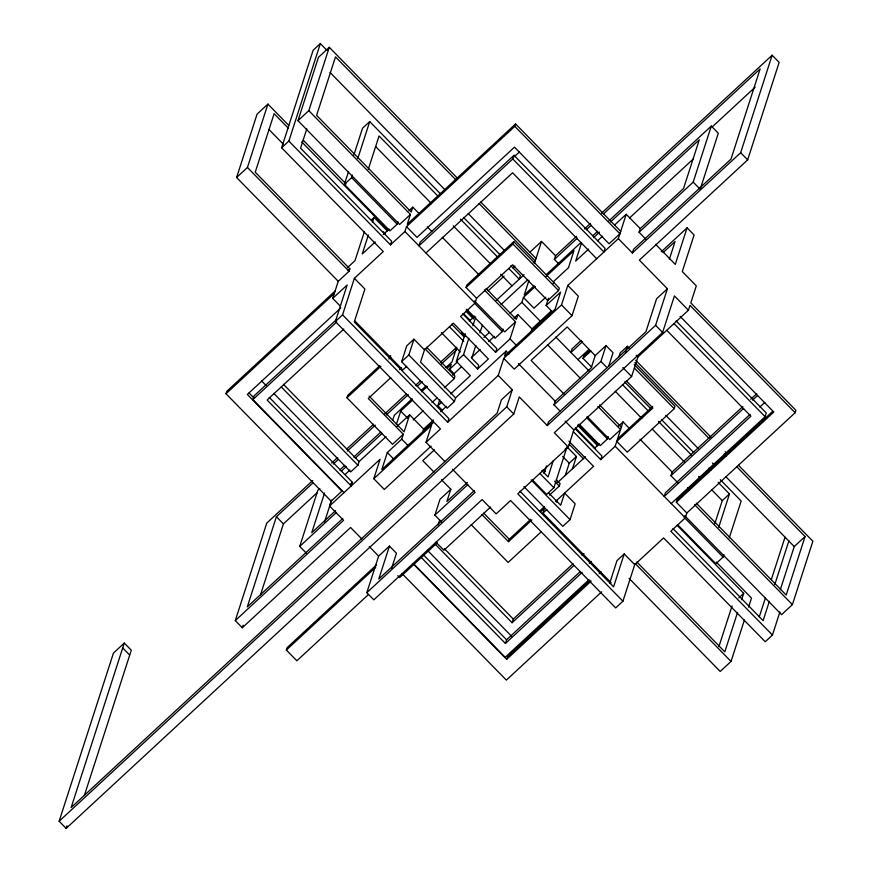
<?xml version="1.0" encoding="UTF-8"?>
<svg xmlns="http://www.w3.org/2000/svg" width="872" height="872" viewBox="0 0 872 872"><rect width="100%" height="100%" fill="white"/><g stroke="black" fill="none" stroke-linecap="round" stroke-linejoin="round"><path stroke-width="1.31" d="M340.2 305.996L332.723 298.366L338.238 281.296L236.606 177.496L257.077 114.134L267.911 104.106L288.872 125.514M236.606 177.496L247.441 167.468L267.911 104.106M601.473 213.237L772.145 55.219L779.154 62.381L747.664 159.87L639.372 260.129L667.407 288.763L655.602 325.321L547.3 425.58L519.265 396.934L513.761 414.004L66.141 828.4L59.133 821.239L113.447 653.073L124.282 643.056L131.291 650.207L84.388 795.406M444.916 461.571L426.048 442.3L440.491 428.937L335.36 321.55L342.576 314.868L354.381 278.31L383.266 251.572L281.634 147.771L313.124 50.282L320.34 43.6L327.011 50.413M124.282 643.056L71.144 807.559L497.105 413.208L501.433 399.801L512.256 389.784L498.239 375.461L503.754 358.403L561.514 304.928L567.814 285.438L618.346 238.645L626.216 214.272L640.233 228.595L639.056 232.246L646.065 239.408M66.141 828.4L66.981 825.817M281.634 147.771L288.861 141.09L320.34 43.6M329.278 47.295L308.808 110.657L410.429 214.458L399.605 224.486L297.973 120.685L318.443 57.323L329.278 47.295L457.898 178.673M306.791 128.849L300.557 148.164L391.659 241.239L390.482 244.89L288.861 141.09M361.804 538.929L350.588 527.484L242.296 627.742L235.287 620.581L343.579 520.322L329.562 506L331.131 501.128L226.001 393.741L226.796 391.31L335.088 291.052M344.004 492.636L252.891 399.572L254.068 395.91L335.938 320.111M397.959 221.739L397.174 224.169L389.958 230.862L344.396 184.33L348.517 171.588M353.858 155.02L362.501 128.271L369.728 121.59L440.796 194.184M344.396 184.33L351.623 177.637L352.441 175.098M357.793 158.53L369.728 121.59M368.278 169.332L379.058 135.978L437.777 195.96M235.287 620.581L266.767 523.091L312.677 480.592M338.238 281.296L349.062 271.279L349.857 268.838L255.234 172.198L274.124 113.698L288.392 128.271M335.36 321.55L347.165 284.991L332.723 298.366M364.398 231.625L355.035 260.619L347.339 267.748M313.375 482.51L276.413 516.725L247.288 606.901L342.772 518.502M368.365 235.026L362.262 253.937L375.2 241.947M372.431 222.425L374.066 217.379L387.321 230.927M242.296 627.742L243.125 625.169M260.543 594.737L283.422 523.887L317.386 492.451M390.732 377.718L368.289 398.493L403.333 434.289L392.498 444.317L346.947 397.785L347.732 395.343L379.68 365.76M306.737 553.546L299.728 546.395L317.833 490.337L319.839 488.483M390.482 244.89L404.924 231.527L406.494 226.644L514.796 126.386L515.581 123.955L620.711 231.331M410.429 214.458L407.279 224.213L515.581 123.955M419.334 213.836L412.794 207.155L411.224 212.027L316.601 115.377L335.491 56.887L456.296 180.275M324.58 492.942L311.74 532.705L335.567 510.654M324.548 521.914L331.589 500.103M368.398 594.562L296.862 660.791L286.343 650.054L287.139 647.613L376.606 564.784M269.241 397.349L352.397 482.292L351.22 485.955L267.115 400.041L343.797 329.06M273.819 393.392L350.686 471.916L357.912 465.234L359.09 461.582L385.98 436.687M401.621 361.684L406.733 345.846L413.96 339.164L424.468 349.901L420.533 362.087L455.576 397.883L454.399 401.534L447.173 408.216L401.621 361.684L408.837 355.002L413.96 339.164M431.117 446.115L384.312 489.454L373.805 478.717L380.094 459.217L329.562 506M392.694 420.217L394.264 415.345L412.194 398.755M403.333 434.289L401.752 439.161L387.321 452.535L381.805 469.594L432.349 422.8L433.133 420.369M396.368 424.501L400.695 411.104L412.587 400.095M422.855 431.542L423.65 429.111L409.633 414.789L404.118 431.847L369.074 396.062M779.906 611.959L772.45 635.045L765.235 641.738L663.603 537.926L634.729 564.664L622.924 601.222L615.697 607.904L510.578 500.517L496.135 513.891L482.118 499.569L373.826 599.827L366.818 592.677L378.622 556.118L389.446 546.09L396.455 553.251L391.55 568.435M476.581 298.235L466.073 287.498L466.858 285.057L513.782 241.62L559.344 288.152L558.549 290.583L547.725 300.611L512.682 264.815L476.581 298.235L475.011 303.107L460.569 316.482L495.612 352.277L510.055 338.903L515.559 321.844L484.309 289.918M512.791 158.944L513.979 155.292L605.092 248.357L603.904 252.019L512.791 158.944L418.942 245.839L420.119 242.187L513.979 155.292M389.446 546.09L378.819 578.986L474.303 490.598M426.048 442.3L431.553 425.242L373.805 478.717M442.529 410.516L437.853 405.742L439.826 399.649M454.377 374.001L449.658 369.183L451.238 364.311L447.271 367.984M456.743 347.252L452.023 361.88L446.05 367.406M450.65 393.893L470.346 375.668L456.329 361.346L465.256 333.704M444.349 387.768L454.192 378.655L454.977 376.224L426.572 347.198M456.329 361.346L463.544 354.664L468.82 338.325M472.886 325.757L475.72 316.961M342.576 314.868L447.707 422.244L448.884 418.593L354.272 321.953L364.899 289.046L354.381 278.31M475.818 345.508L471.73 358.163L478.739 365.324L477.562 368.987L463.544 354.664M479.905 332.864L482.358 325.267M466.073 287.498L512.998 244.051L513.782 241.62M441.875 522.306L434.866 515.145L439.989 499.296L450.813 489.279L441.472 479.731M438.093 524.944L439.673 520.061M450.813 489.279L446.878 501.465L467.37 482.488M495.612 352.277L496.789 348.615L462.694 313.789M466.673 309.222L495.078 338.238L502.305 331.556L503.09 329.115M508.943 353.978L506.12 351.089L504.539 355.961L555.083 309.178L560.587 292.12L546.145 305.483L552.695 312.165M533.686 329.801L530.765 332.505L531.942 328.853L517.924 314.53L516.344 319.403L486.042 288.447M510.044 313.288L521.859 302.344L523.429 297.472L535.321 286.463M528.944 280.413L524.225 295.041L534.176 285.82M534.449 263.355L541.534 241.424L555.551 255.736L554.374 259.398L558.756 263.878M59.133 821.239L506.752 406.843L512.256 389.784M546.145 305.483L548.51 298.17M553.23 283.553L554.025 281.111L568.457 267.748L573.972 250.689L546.221 276.37M581.58 242.787L575.683 261.066L588.622 249.076M503.754 358.403L514.262 369.139L572.021 315.675L578.321 296.175L567.814 285.438M481.944 514.589L508.463 541.676L509.248 539.234L530.71 519.363M547.3 425.58L548.488 421.917L645.945 331.687L656.572 298.78L667.407 288.763M560.129 411.126L553.993 404.859L555.181 401.207L591.271 367.788L595.205 355.602L606.04 345.574L613.049 352.735L608.721 366.131M544.084 473.485L546.537 465.899M591.772 367.276L583.008 358.327L583.793 355.885L589.766 350.359M553.349 460.481L548.03 476.93L541.894 470.662M611.196 582.812L542.984 513.128L544.553 508.256L540.651 511.864M532.618 480.112L546.635 494.424L553.862 487.742L566.844 447.532L565.045 449.2M622.924 601.222L517.794 493.835L568.326 447.053L573.841 429.994L631.601 376.519L637.89 357.019L688.433 310.236L690.003 305.363L795.133 412.739L686.842 512.998L685.261 517.881L670.83 531.244L772.45 635.045M421.307 557.535L505.411 643.449L506.588 639.786L580.283 571.563M434.616 543.583L512.104 622.728L513.281 619.076L573.024 563.759M618.346 238.645L632.364 252.967L633.541 249.305L731.009 159.075L760.133 68.91L603.315 214.087M549.48 495.154L559.323 486.042L560.107 483.6L556.325 479.731M553.993 404.859L600.928 361.411L606.04 345.574M556.641 502.196L557.426 499.754M565.296 475.393L569.231 463.206L576.447 456.514L566.974 446.846M413.001 563.661L506.665 659.341L507.45 656.899L589.995 580.48M572.512 468.7L576.447 456.514M618.978 356.626L620.166 352.964L627.382 346.282L629.137 348.07M523.909 486.598L562.822 526.339L570.037 519.658L575.16 503.809L564.642 493.072L560.707 505.259L548.39 492.68M625.409 352.375L627.382 346.282M573.275 431.596L600.743 459.653L601.92 456.002L575.4 428.915M579.379 424.337L600.209 445.625L607.435 438.943L608.22 436.501M693.196 182.117L711.301 126.069L718.31 133.22L700.205 189.279L693.196 182.117L639.056 232.246M669.358 259.224L675.081 241.511L663.145 252.564M600.743 459.653L615.185 446.29L623.055 421.917L629.66 428.664M795.133 412.739L795.918 410.309L690.798 302.922L696.303 285.863L682.286 271.552L694.09 234.993L687.082 227.832L675.277 264.39L655.657 244.345M568.326 447.053L554.309 432.73L662.611 332.472L674.416 295.913L688.433 310.236M632.364 252.967L740.655 152.709L772.145 55.219M609.637 583.39L616.995 560.609L624.221 553.927L634.729 564.664M624.221 553.927L613.594 586.823L519.919 491.154M626.336 380.911L652.856 407.998L616.755 441.417L627.262 452.154L674.198 408.706L674.983 406.265L634.173 364.583M677.936 482.848L670.928 475.687L672.116 472.025L742.813 406.57M686.842 512.998L676.323 502.261L677.119 499.83L772.592 411.431M714.811 523.701L722.267 500.604L729.483 493.923L718.125 482.314M718.713 527.277L729.483 493.923M671.244 503.558L765.104 416.674L766.281 413.012L676.127 320.918M677.893 524.966L715.858 563.748L723.073 557.066L723.902 554.516M729.243 537.948L741.178 501.008L720.327 479.709M718.909 646.61L732.055 605.92M737.548 612.417L724.817 651.842L636.822 561.96M741.647 599.707L743.707 593.342L677.119 525.336M629.028 578.332L720.207 671.462L731.03 661.434L744.405 620.057M748.579 607.119L751.501 598.072L716.25 562.058M759.229 617.038L765.474 597.712M771.295 579.673L785.029 537.174M769.366 601.331L763.12 620.657L672.955 528.563M774.772 584.589L788.92 540.793M780.277 589.788L794.239 546.559L805.074 536.531L736.589 466.585M805.074 536.531L786.184 595.02L696.292 503.209M684.694 515.69L781.574 614.651L792.397 604.623L812.868 541.25L738.551 465.343M297.973 120.685L308.808 110.657M371.352 219.886L374.066 217.379M383.168 234.579L389.141 229.042M408.946 210.719L412.794 207.155M347.884 270.658L349.857 268.838M226.001 393.741L334.303 293.483M340.832 307.903L247.343 394.46L341.966 491.1L331.131 501.128M514.295 156.688L519.276 152.077M252.891 399.572L336.756 321.921M425.95 253L512.583 172.787L596.688 258.701M388.672 357.444L390.667 355.602M346.947 397.785L380.89 366.349M388.879 358.959L390.874 357.106M399.507 369.586L401.458 367.788M406.657 366.382L402.81 369.946L354.697 320.798M424.468 349.901L453.353 323.163L488.396 358.959L477.562 368.987M488.167 290.823L504.027 276.151M512.943 267.889L514.927 266.058M529.991 252.117L541.534 241.424M469.31 321.136L474.728 316.122M533.272 262.745L535.245 260.913L479.12 203.59M496.157 300.524L524.039 274.702M500.997 304.579L527.745 279.814M331.643 463.032L337.638 457.484M346.62 449.167L373.565 424.217M384.541 414.058L406.505 393.73M415.486 385.413L420.478 380.792M440.436 362.305L456.405 347.525M555.551 255.736L576.512 236.334M584.502 228.944L590.486 223.395M333.355 464.024L338.347 459.391M347.329 451.075L375.298 425.187M386.285 415.007L408.26 394.667M417.252 386.34L422.244 381.718M441.221 364.147L456.209 350.282M554.374 259.398L577.351 238.132M586.333 229.805L591.325 225.183M421.154 390.46L426.136 385.849M546.134 274.756L580.981 242.492M421.514 391.833L427.454 386.329M339.808 469.986L344.811 465.365M353.792 457.048L380.77 432.076M592.709 235.854L597.702 231.244M608.656 221.096L711.301 126.069M449.658 369.183L457.364 362.054M483.96 337.442L489.366 332.428M712.206 126.931L755.152 87.167M341.388 471.098L346.358 466.498M355.296 458.214L382.121 433.384M593.57 237.631L599.554 232.094M610.52 221.935L699.3 139.749L683.55 188.494L640.233 228.595M345.138 474.499L349.945 470.041M397.109 426.375L409.633 414.789M452.623 374.993L461.473 366.785M471.327 357.673L480.112 349.541M488.669 341.617L494.37 336.341M514.077 318.095L517.924 314.53M597.593 240.781L602.563 236.17M614.662 224.965L626.216 214.272M515.559 321.844L504.735 331.872L474.423 300.916M629.497 218.011L693.338 158.911M413.197 419.999L423.105 410.832M432.022 402.57L436.981 397.981M545.839 297.199L533.947 308.208L523.429 297.472M350.599 483.971L352.397 482.292M437.853 405.742L441.788 402.101M440.654 411.693L446.431 406.341M455.576 397.883L506.12 351.089M423.65 429.111L433.406 420.075M531.942 328.853L551.453 310.792M299.728 546.395L336.396 512.453M430.267 425.536L433.199 422.833M539.539 324.373L550.276 314.443M447.707 422.244L498.239 375.461M434.485 449.799L422.778 460.645L433.994 472.09M661.249 251.746L687.082 227.832M581.09 340.483L572.097 348.8L570.92 352.462L582.627 341.617M577.929 359.624L588.654 349.683M583.008 358.327L590.943 350.969M286.343 650.054L375.767 567.269M434.866 515.145L467.817 484.636M366.818 592.677L475.109 492.418L452.459 469.289M437.243 542.787L399.649 577.591L397.774 575.683M490.685 506.97L443.881 550.297L436 542.242M557.59 482.521L585.461 456.721M594.421 448.426L599.402 443.815M618.237 426.375L623.055 421.917M539.495 511.232L544.368 506.719M617.539 438.976L652.659 406.461M508.463 541.676L531.876 519.995M542.984 513.128L546.831 509.564M555.497 501.542L593.527 466.335L568.893 441.188M541.098 531.931L508.147 562.44L471.131 524.628M581.995 555.464L583.978 553.622M750.781 399.202L756.754 393.664M512.104 622.728L573.841 565.568M670.928 475.687L743.631 408.39M752.591 400.085L757.572 395.474M589.243 563.268L591.238 561.426M750.062 414.385L665.423 492.745L664.246 496.397L750.879 416.195L666.775 330.292M759.817 407.05L764.809 402.428M505.411 643.449L582.082 572.457M589.069 579.64L505.193 657.292L414.08 564.228M506.665 659.341L591.205 581.068M599.162 573.711L601.146 571.869M676.323 502.261L773.791 412.031L680.127 316.351M601.724 591.805L506.349 680.106L402.166 573.689M738.78 597.909L743.707 593.342M740.655 152.709L747.664 159.87M514.796 126.386L619.916 233.772L609.092 243.8L514.48 147.15L417.012 237.391L406.494 226.644M673.991 323.599L765.104 416.674M655.602 325.321L662.611 332.472M636.146 355.231L637.89 357.019M480.766 202.032L536.029 258.483M635.655 360.234L710.92 437.123M725.21 451.718L727.117 453.669M634.816 362.621L709.001 438.409M724.218 453.952L726.125 455.893M512.998 244.051L558.549 290.583M634.336 367.995L674.198 408.706M561.514 304.928L572.021 315.675M622.837 367.57L631.601 376.519M330.074 72.463L445.461 190.303M468.21 213.564L504.441 250.537M665.837 415.399L698.33 448.622M712.446 463.01L714.528 465.168M725.755 476.603L794.239 546.559M463.544 217.422L500.506 255.169M510.927 265.818L520.41 275.498L519.232 279.16L508.812 268.522M624.614 381.936L651.144 409.044M661.576 419.694L693.796 452.612M708.958 468.09L710.854 470.03M595.205 355.602L567.171 326.967L531.081 360.387L564.097 394.111M600.928 361.411L607.054 367.679M460.503 219.177L497.443 256.913M622.466 384.607L648.038 410.723M658.447 421.372L691.605 455.228M706.756 470.706L708.653 472.646M375.625 146.54L431.498 203.612M453.287 225.859L490.228 263.595M500.637 274.233L512.006 285.842M615.24 391.288L641.759 418.375M652.18 429.024L684.378 461.909M698.592 476.428L700.478 478.357M711.846 489.966L722.267 500.604M521.859 302.344L540.727 321.626M555.824 337.039L589.145 371.069M442.311 237.304L479.11 274.887M547.442 344.68L580.458 378.415M640.037 439.259L672.116 472.025M687.528 487.775L689.403 489.683M427.378 226.916L431.76 231.385M599.576 404.902L621.365 427.149M694.581 504.703L792.397 604.623M597.843 406.374L620.57 429.591L609.746 439.619L587.009 416.402M404.924 231.527L475.011 303.107M510.055 338.903L516.595 345.585M615.185 446.29L685.261 517.881M351.623 177.637L397.174 224.169M474.837 303.5L502.305 331.556M586.594 417.655L607.435 438.943M684.16 517.314L723.073 557.066M303.162 140.12L346.031 183.905M301.712 141.874L388.269 230.284M466.269 309.952L473.878 317.724M578.201 424.293L598.181 444.698M518.382 363.624L555.181 401.207M465.931 311.217L473.507 318.956M577.689 425.373L597.582 445.69M383.397 231.778L385.293 233.707M463.817 313.92L470.444 320.689M575.542 428.032L595.402 448.328M565.078 421.045L573.841 429.994M269.001 129.557L283.269 144.131M461.473 332.624L465.212 336.45M451.62 324.155L463.959 336.756M569.165 444.208L583.401 458.759M449.538 326.88L463.74 341.399M441.374 332.603L460.318 351.95M562.604 456.427L569.231 463.206M506.752 406.843L513.761 414.004M247.441 167.468L349.062 271.279M424.838 348.669L454.192 378.655M543.223 469.594L545.12 471.534M554.592 481.202L559.323 486.042M635.11 563.454L731.03 661.434M539.844 473.42L553.862 487.742M408.837 355.002L454.399 401.534M531.124 479.905L570.037 519.658M400.695 411.104L407.704 418.255M483.677 513.118L509.248 539.234M401.752 439.161L408.303 445.843M387.321 452.535L393.446 458.792M283.487 384.356L359.09 461.582M444.295 548.608L513.281 619.076M281.362 387.048L357.912 465.234M261.48 380.792L266.222 385.642M427.422 550.297L511.886 636.571M423.432 554.854L506.588 639.786M249.076 392.989L253.806 397.817M369.27 546.57L378.622 556.118M276.413 516.725L283.422 523.887M122.701 647.929L129.71 655.09"/></g></svg>
